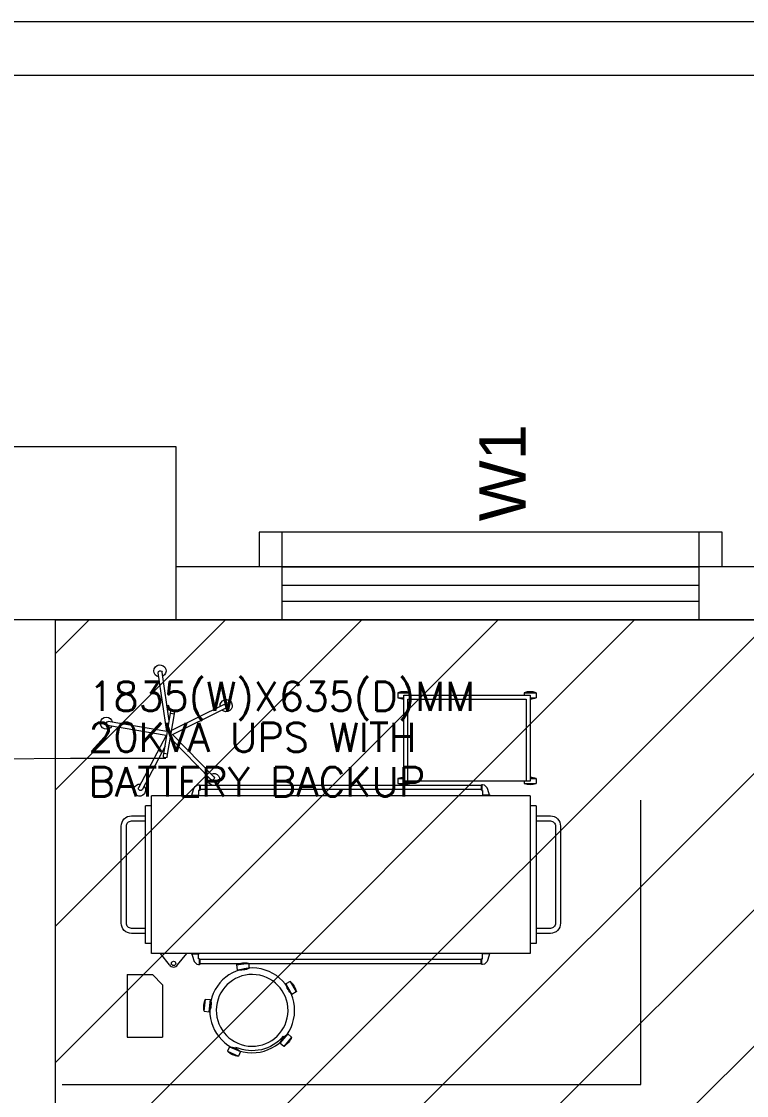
# Model space of a CAD drawing. Extents: x 3505867 to 4040009, y -660366 to -590408.
# Drawn here: x 3537618 to 3540749, y -598578 to -593937 of the extents above; entities that cross this region are included whole.
import ezdxf
from ezdxf import colors
from ezdxf.entities.mleader import LeaderData, LeaderLine
from ezdxf.math import Vec2, Vec3

# ---------------------------------------------------------------- set-up
doc = ezdxf.new("R2010")
doc.units = 0
doc.header["$LTSCALE"] = 6
doc.header["$MEASUREMENT"] = 0
doc.layers.get('0').update_dxf_attribs({"linetype": 'CONTINUOUS', "lineweight": 0})
for name, color, linetype, lineweight in [('Bed', 33, 'CONTINUOUS', 0), ('COL', 5, 'CONTINUOUS', 0), ('D.F', 251, 'CONTINUOUS', 0), ('ELE. DB', 1, 'CONTINUOUS', 0), ('TEXT', 5, 'CONTINUOUS', 0), ('WALL', 10, 'CONTINUOUS', 0)]:
    doc.layers.add(name, color=color, linetype=linetype, lineweight=lineweight)
doc.styles.add('ARIAL', font='arial.ttf')
doc.styles.add('ROMANS', font='romans.shx')
doc.styles.get("Standard").update_dxf_attribs({"font": 'SIMPLEX'})
doc.linetypes.add('ZIGZAG', pattern='A,0.0001,-0.2,[131,ltypeshp.shx,S=0.2,R=0,X=-0.2,Y=0],-0.4,[131,ltypeshp.shx,S=0.2,R=180,X=0.2,Y=0],-0.2', length=0.8001)

# ---------------------------------------------------------------- blocks, each defined once
blk = doc.blocks.new('A$C6969112B')
at = {"layer": 'Bed', "color": 8}
for p, q in [((1420.6, 1704), (1463.8, 1956.2)), ((1437.8, 1701), (1481, 1953.3)), ((386.8, 1871.5), (116.2, 1871.5)), ((116.2, 1871.5), (116.2, 1718.8)), ((386.8, 1871.5), (386.8, 1762.4)), ((1420.6, 1704), (1194.1, 1822.9)), ((477.6, 1766.3), (1159.9, 1766.3)), ((477.6, 130.9), (477.6, 1766.3)), ((521.2, 1792.5), (1116.3, 1792.5)), ((521.2, 1766.3), (521.2, 1792.5)), ((1116.3, 1766.3), (1116.3, 1792.5)), ((1159.9, 130.9), (1159.9, 1766.3)), ((1374.4, 1708.5), (1185.9, 1807.5)), ((343.2, 1718.8), (116.2, 1718.8)), ((343.2, 1718.8), (386.8, 1762.4)), ((428.3, 1689), (477.6, 1728.6)), ((1437.8, 1701), (1691.1, 1738)), ((1483, 1690), (1693.6, 1720.7)), ((1408.9, 1684.9), (1229.4, 1509.8)), ((1424.7, 1676), (1241.6, 1497.3)), ((1323.7, 1706.6), (1324.3, 1710)), ((1329.4, 1698.5), (1522.1, 1665.6)), ((1332.3, 1715.7), (1525, 1682.8)), ((1339.7, 1696.8), (1342.7, 1714)), ((1424.7, 1676), (1538.1, 1446.6)), ((1442.6, 1679.2), (1553.7, 1454.3)), ((1511.8, 1667.3), (1514.7, 1684.6)), ((1530.1, 1671.3), (1530.7, 1674.7)), ((428.3, 1654.1), (477.6, 1614.5)), ((476, 1595), (476, 1560.9)), ((1161.6, 1595), (1161.6, 1560.9)), ((229, 1539), (226.6, 1517.3)), ((229, 1539), (281, 1533.2)), ((281, 1533.2), (278.6, 1511.5)), ((432.3, 1559.1), (432.3, 1556.9)), ((433.9, 342.6), (433.9, 1556.9)), ((451.4, 342.6), (451.4, 1556.9)), ((453, 1559.1), (453, 1556.9)), ((1184.5, 1559.1), (1184.5, 1556.9)), ((1186.1, 342.6), (1186.1, 1556.9)), ((1203.6, 342.6), (1203.6, 1556.9)), ((1205.2, 1559.1), (1205.2, 1556.9)), ((226.6, 1517.3), (278.6, 1511.5)), ((55.4, 1439.1), (34, 1391.3)), ((75.3, 1430.2), (55.4, 1439.1)), ((75.3, 1430.2), (53.9, 1382.4)), ((72.4, 1402.1), (64.4, 1405.6)), ((429.4, 1399), (407.7, 1396.2)), ((407.7, 1396.2), (414.5, 1344.3)), ((429.4, 1399), (436.1, 1347.1)), ((53.9, 1382.4), (34, 1391.3)), ((436.1, 1347.1), (414.5, 1344.3)), ((76.5, 1195.6), (90.7, 1212.1)), ((130.4, 1177.9), (90.7, 1212.1)), ((116.1, 1161.4), (76.5, 1195.6)), ((120.1, 1198.1), (114.5, 1191.4)), ((116.1, 1161.4), (130.4, 1177.9)), ((346.6, 1186.6), (301.5, 1160)), ((357.6, 1167.8), (312.5, 1141.2)), ((357.6, 1167.8), (346.6, 1186.6)), ((312.5, 1141.2), (301.5, 1160)), ((1234.1, 702.5), (1212.3, 702.5)), ((1212.3, 702.5), (1212.3, 650.2)), ((1234.1, 702.5), (1234.1, 676.4)), ((1605, 702.5), (1583.2, 702.5)), ((1583.2, 702.5), (1583.2, 676.4)), ((1605, 702.5), (1605, 650.2)), ((1223.2, 650.2), (1212.3, 650.2)), ((1223.2, 130.9), (1223.2, 676.4)), ((1223.2, 676.4), (1594.1, 676.4)), ((1223.2, 658.9), (1576.7, 658.9)), ((1576.7, 658.9), (1576.7, 148.4)), ((1594.1, 676.4), (1594.1, 130.9)), ((1605, 650.2), (1594.1, 650.2)), ((432.3, 340.4), (432.3, 342.6)), ((453, 340.4), (453, 342.6)), ((476, 304.5), (476, 338.6)), ((1161.6, 304.5), (1161.6, 338.6)), ((1184.5, 340.4), (1184.5, 342.6)), ((1205.2, 340.4), (1205.2, 342.6)), ((1223.2, 157.1), (1212.3, 157.1)), ((1212.3, 157.1), (1212.3, 104.7)), ((1576.7, 148.4), (1223.2, 148.4)), ((1605, 157.1), (1594.1, 157.1)), ((1605, 157.1), (1605, 104.7)), ((1159.9, 130.9), (477.6, 130.9)), ((521.2, 104.7), (521.2, 130.9)), ((1116.3, 104.7), (521.2, 104.7)), ((1116.3, 104.7), (1116.3, 130.9)), ((1234.1, 104.7), (1212.3, 104.7)), ((1594.1, 130.9), (1223.2, 130.9)), ((1234.1, 130.9), (1234.1, 104.7)), ((1583.2, 130.9), (1583.2, 104.7)), ((1605, 104.7), (1583.2, 104.7))]:
    blk.add_line(p, q, dxfattribs=at)
for points in [[(564.9, 1792.5), (564.9, 1853.6, -0.414214), (608.5, 1897.3), (1029, 1897.3, -0.414214), (1072.7, 1853.6), (1072.7, 1792.5)], [(586.7, 1792.5), (586.7, 1853.6, -0.414214), (608.5, 1875.4), (1029, 1875.4, -0.414214), (1050.8, 1853.6), (1050.8, 1792.5)], [(476, 1592.7), (451.4, 1585, 0.318781), (430, 1563.1), (430, 1559.1), (455.4, 1559.1), (455.4, 1563.1), (476, 1563.1)], [(1161.6, 1592.7), (1186.1, 1585, -0.318781), (1207.6, 1563.1), (1207.6, 1559.1), (1182.1, 1559.1), (1182.1, 1563.1), (1161.6, 1563.1)], [(476, 306.8), (451.4, 314.4, -0.318781), (430, 336.4), (430, 340.4), (455.4, 340.4), (455.4, 336.4), (476, 336.4)], [(1161.6, 306.8), (1186.1, 314.4, 0.318781), (1207.6, 336.4), (1207.6, 340.4), (1182.1, 340.4), (1182.1, 336.4), (1161.6, 336.4)], [(1072.7, 104.7), (1072.7, 43.6, -0.414214), (1029, 0), (608.5, 0, -0.414214), (564.9, 43.6), (564.9, 104.7)], [(1050.8, 104.7), (1050.8, 43.6, -0.414214), (1029, 21.8), (608.5, 21.8, -0.414214), (586.7, 43.6), (586.7, 104.7)]]:
    blk.add_lwpolyline(points, format="xyb", dxfattribs=at)
for points in [[(476, 1595), (477.6, 1595)], [(1161.6, 1595), (1159.9, 1595)], [(432.3, 1556.9), (453, 1556.9)], [(476, 1560.9), (477.6, 1560.9)], [(1161.6, 1560.9), (1159.9, 1560.9)], [(1205.2, 1556.9), (1184.5, 1556.9)], [(432.3, 342.6), (453, 342.6)], [(476, 338.6), (477.6, 338.6)], [(1161.6, 338.6), (1159.9, 338.6)], [(1205.2, 342.6), (1184.5, 342.6)], [(476, 304.5), (477.6, 304.5)], [(1161.6, 304.5), (1159.9, 304.5)]]:
    blk.add_lwpolyline(points, dxfattribs=at)
blk.add_circle((435.1, 1671.6), 9.27, dxfattribs=at)
for centre, radius, start, end in [((440.7, 1671.6), 21.4, 125.427, 234.573), ((1288.7, 676.4), 80.7, 161.0754, 198.9246), ((1157.8, 676.4), 80.7, 0, 18.9246), ((1659.6, 676.4), 80.7, 161.0754, 180), ((1528.7, 676.4), 80.7, 341.0754, 18.9246), ((1288.7, 130.9), 80.7, 161.0754, 198.9246), ((1528.7, 130.9), 80.7, 341.0754, 18.9246), ((1157.8, 130.9), 80.7, 341.0754, 0), ((1659.6, 130.9), 80.7, 180, 198.9246)]:
    blk.add_arc(centre, radius, start, end, dxfattribs=at)
at = {"layer": 'Bed', "color": 8, "extrusion": (0, 0, -1)}
for centre, major_axis, start_param, end_param in [((1473.5, 1961.6), (18.5, 18.5), 2.86537, 8.468881), ((1470.6, 1955), (4.94, 4.94), 4.096329, 5.660611), ((1427.2, 1690.7), (194.4, 194.4), -0.622575, -0.609545), ((1474.1, 1954.5), (4.94, 4.94), -0.609545, 0.954736), ((1183.8, 1818.5), (18.5, 18.5), 1.608733, 7.212244), ((1189.2, 1813.7), (4.94, 4.94), 2.839692, 4.403974), ((1427.2, 1690.7), (194.4, 194.4), 4.403974, 4.417003), ((1190.8, 1816.8), (4.94, 4.94), 4.417003, 5.981285), ((1699.2, 1730.3), (18.5, 18.5), 4.122007, 9.725518), ((1692.1, 1731), (4.94, 4.94), -0.930219, 0.634062), ((1692.6, 1727.6), (4.94, 4.94), 0.647092, 2.211374), ((1427.2, 1690.7), (-194.4, 194.4), 2.204859, 2.217888), ((1330.6, 1705.4), (4.94, 4.94), 2.525533, 4.096329), ((1331.2, 1708.8), (4.94, 4.94), 4.096329, 5.667125), ((1523.3, 1672.5), (4.94, 4.94), 0.954736, 2.525533), ((1523.9, 1675.9), (4.94, 4.94), -0.61606, 0.954736), ((246.6, 1460.2), (-57.1, 57.1), 0.565907, 1.226501), ((232.2, 1331.9), (-182.1, 20.4), -0.000636, 6.282549), ((232.2, 1331.9), (-154, 17.2), -0.00023, 6.282955), ((261, 1590.3), (-57.1, 57.1), 3.707499, 4.368094), ((1230.5, 1498.7), (18.5, 18.5), 0.352096, 5.955607), ((1234.2, 1504.8), (4.94, 4.94), 3.160366, 4.724648), ((1427.2, 1690.7), (-194.4, 194.4), 4.718133, 4.731162), ((1236.7, 1502.3), (4.94, 4.94), 1.583055, 3.147337), ((114.4, 1384), (-57.1, 57.1), 5.588367, 6.248962), ((1549, 1444.2), (18.5, 18.5), -0.904541, 4.69897), ((1544.3, 1449.7), (4.94, 4.94), 1.903729, 3.468011), ((1427.2, 1690.7), (194.4, 194.4), 1.8907, 1.903729), ((1547.5, 1451.2), (4.94, 4.94), 0.326418, 1.8907), ((232.2, 1331.9), (-123.4, 123.4), 4.624291, 5.911682), ((-5.1, 1437.5), (-57.1, 57.1), 2.446775, 3.107369), ((486.8, 1380.1), (-57.1, 57.1), 5.038602, 5.699197), ((357, 1363.3), (-57.1, 57.1), 1.897009, 2.557604), ((60.6, 1137.2), (-57.1, 57.1), 1.166941, 1.827536), ((146.2, 1236.3), (-57.1, 57.1), 4.308534, 4.969129), ((362.8, 1107.5), (-57.1, 57.1), 6.205277, 6.865872), ((296.3, 1220.2), (-57.1, 57.1), 3.063684, 3.724279)]:
    blk.add_ellipse(centre, major_axis=major_axis, ratio=1, start_param=start_param, end_param=end_param, dxfattribs=at)
blk = doc.blocks.new('CIVIL IVF')
at = {"layer": 'D.F', "linetype": 'ByBlock'}
h = blk.add_hatch(dxfattribs=at)
h.set_pattern_fill('ANSI31', color=8, scale=3333, style=0)
h.set_pattern_definition([(45, (-3042382.2, 734918.8), (-294.59836, 294.59836), [])])
h.paths.add_polyline_path([(-6030, 17415.2), (300, 17415.2), (300, 985.2), (-6030, 985.2)])
at = {"layer": 'COL', "color": 8}
blk.add_lwpolyline([(-5510, 17415.2), (-6260, 17415.2), (-6260, 18165.2), (-5510, 18165.2)], close=True, dxfattribs=at)
at = {"layer": 'D.F', "color": 8, "linetype": 'ByBlock'}
blk.add_line((-3250, 17795.2), (-5050, 17795.2), dxfattribs=at)
at = {"layer": 'D.F', "color": 8, "lineweight": 0}
for p, q in [((-220, 17645.2), (-5510, 17645.2)), ((-220, 17415.2), (-5510, 17415.2))]:
    blk.add_line(p, q, dxfattribs=at)
at = {"layer": 'D.F', "color": 8, "linetype": 'ByBlock'}
for points in [[(-5050, 17645.2), (-5050, 17795.2), (-5150, 17795.2), (-5150, 17645.2)], [(-3150, 17645.2), (-3150, 17795.2), (-3250, 17795.2), (-3250, 17645.2)]]:
    blk.add_lwpolyline(points, dxfattribs=at)
at = {"layer": 'D.F', "color": 8, "linetype": 'Continuous'}
for points in [[(-3250, 17645.2), (-3250, 17415.2), (-5050, 17415.2), (-5050, 17645.2)], [(-3250, 17565.2), (-3250, 17495.2), (-5050, 17495.2), (-5050, 17565.2)]]:
    blk.add_lwpolyline(points, close=True, dxfattribs=at)
at = {"layer": 'D.F', "color": 8, "linetype": 'ZIGZAG', "ltscale": 10, "flags": 128}
blk.add_lwpolyline([(-6000, 15407.7), (-3500.5, 15407.7), (-3500.5, 16636.4)], dxfattribs=at)
at = {"layer": 'WALL', "color": 8, "linetype": 'ByBlock'}
blk.add_line((-6030, 11450.2), (-6030, 17415.2), dxfattribs=at)
blk.add_lwpolyline([(-6030, 17415.2), (300, 17415.2), (300, 985.2), (-6030, 985.2)], close=True, dxfattribs=at)
at = {"layer": 'D.F', "color": 8, "rotation": 90}
blk.add_blockref('A$C6969112B', (-3848, 15495.9), dxfattribs=at)
at = {"layer": 'D.F', "color": 8, "style": 'ARIAL', "width": 1}
blk.add_text('W1', height=200, rotation=90, dxfattribs=at).set_placement((-3998.9, 17841.8))
blk = doc.blocks.new('WETRWER')
at = {"layer": 'TEXT', "color": 0, "linetype": 'Continuous', "ltscale": 12, "style": 'ROMANS'}
for s, p in [('1835(W)X635(D)MM', (373.2, 17022.4, -101230.8)), ('20KVA UPS WITH', (373.2, 16845.3, -101230.8)), ('BATTERY BACKUP', (373.2, 16653.1, -101230.8))]:
    blk.add_text(s, height=126.167, dxfattribs=at).set_placement(p)
at = {"layer": 'TEXT', "color": 0, "linetype": 'Continuous', "ltscale": 12}
ml = blk.add_multileader_mtext('Standard', dxfattribs=at)
ml.set_content(' ')
ml.set_leader_properties()
ml.build(insert=Vec2(0, 0))
ml.multileader.update_dxf_attribs({"dogleg_length": 412.4, "arrow_head_size": 100})
ctx = ml.context
ctx.base_point, ctx.arrow_head_size, ctx.plane_origin, ctx.plane_x_axis, ctx.plane_y_axis = Vec3(711.7, 16818), 100, Vec3(-44.2, 16954.5), Vec3(-1, 0), Vec3(0, -1)
ctx.text_align_type = 2
notes = []
notes.append((ctx, [(0, (1, 1, 0), (295.3, 16818), (1, 0), 412.4, [(0, [(-436.4, 16812)], 0, [])])]))
ctx.mtext.insert, ctx.mtext.text_direction, ctx.mtext.rotation, ctx.mtext.alignment, ctx.mtext.flow_direction = Vec3(709.7, 16815.6), Vec3(-1, 0), 3.141593, 3, 5
for ctx, leaders in notes:
    for number, flags, end, landing, length, lines in leaders:
        leader = LeaderData()
        leader.index, (leader.has_last_leader_line, leader.has_dogleg_vector, leader.attachment_direction) = number, flags
        leader.last_leader_point, leader.dogleg_vector, leader.dogleg_length = Vec3(end), Vec3(landing), length
        for number, points, colour, breaks in lines:
            line = LeaderLine()
            line.index, line.vertices, line.color, line.breaks = number, Vec3.list(points), colors.encode_raw_color(colour), breaks
            leader.lines.append(line)
        ctx.leaders.append(leader)

msp = doc.modelspace()

# ---------------------------------------------------------------- linework, layer by layer
for points in [[(3550948.2, -593936.6), (3550948.2, -625948), (3505867, -625948), (3505867, -593936.6)], [(3550716.3, -594168.4), (3550716.3, -625716.2), (3506098.8, -625716.2), (3506098.8, -594168.4)]]:
    msp.add_lwpolyline(points, close=True)

# ---------------------------------------------------------------- block references
at = {"linetype": 'ByBlock'}
msp.add_blockref('CIVIL IVF', (3543794, -613938.4), dxfattribs=at)
at = {"layer": 'ELE. DB', "color": 0, "linetype": 'ByBlock'}
msp.add_blockref('WETRWER', (3537534, -613938.4), dxfattribs=at)

doc.saveas('drawing.dxf')
